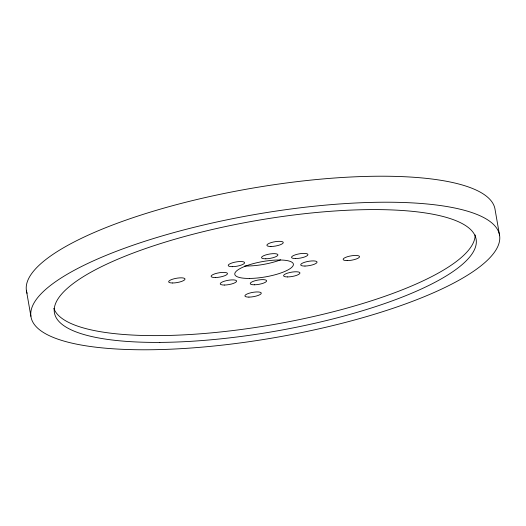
<?xml version="1.0" encoding="UTF-8"?>
<svg xmlns="http://www.w3.org/2000/svg" width="526" height="526" viewBox="0 0 526 526"><rect width="100%" height="100%" fill="white"/><g stroke="black" fill="none" stroke-linecap="round" stroke-linejoin="round"><path stroke-width="0.79" d="M499.634 235.727A237.811 62.351 -9.9 0 0 140.823 242.591A237.811 62.351 -9.9 0 0 155.348 349.678A237.811 62.351 -9.9 0 0 499.634 235.727L495.097 209.729A237.811 62.351 -9.9 0 0 246.464 189.202A237.811 62.351 -9.9 0 0 27.082 293.33M26.366 290.273L30.902 316.271M280.608 259.837A29.726 7.791 -9.9 0 1 244.695 265.972M475.149 234.964A214.029 56.118 -9.9 0 1 273.441 324.549A214.029 56.118 -9.9 0 1 53.843 308.335M249.436 278.438A29.726 7.791 -9.9 0 0 293.403 264.46A29.726 7.791 -9.9 0 0 249.416 264.756A29.726 7.791 -9.9 0 0 249.436 278.438M254.538 284.79A8.324 2.183 -9.9 0 0 266.649 280.818A8.324 2.183 -9.9 0 0 254.137 281.022A8.324 2.183 -9.9 0 0 254.538 284.79M287.643 276.926A8.324 2.183 -9.9 0 0 299.978 273.02A8.324 2.183 -9.9 0 0 287.683 273.086A8.324 2.183 -9.9 0 0 287.643 276.926M304.975 266.051A8.324 2.183 -9.9 0 0 317.079 262.079A8.324 2.183 -9.9 0 0 304.574 262.29A8.324 2.183 -9.9 0 0 304.975 266.051M295.619 258.555A8.324 2.183 -9.9 0 0 307.953 254.643A8.324 2.183 -9.9 0 0 295.665 254.709A8.324 2.183 -9.9 0 0 295.619 258.555M265.827 258.805A8.324 2.183 -9.9 0 0 277.932 254.834A8.324 2.183 -9.9 0 0 265.426 255.038A8.324 2.183 -9.9 0 0 265.827 258.805M232.275 266.675A8.324 2.183 -9.9 0 0 244.61 262.77A8.324 2.183 -9.9 0 0 232.321 262.836A8.324 2.183 -9.9 0 0 232.275 266.675M215.39 277.537A8.324 2.183 -9.9 0 0 227.502 273.566A8.324 2.183 -9.9 0 0 214.989 273.776A8.324 2.183 -9.9 0 0 215.39 277.537M224.3 285.046A8.324 2.183 -9.9 0 0 236.634 281.14A8.324 2.183 -9.9 0 0 224.339 281.206A8.324 2.183 -9.9 0 0 224.3 285.046M270.91 246.49A8.324 2.183 -9.9 0 0 283.284 242.598A8.324 2.183 -9.9 0 0 271.035 242.637A8.324 2.183 -9.9 0 0 270.91 246.49M347.173 260.613A8.324 2.183 -9.9 0 0 359.547 256.721A8.324 2.183 -9.9 0 0 347.298 256.76A8.324 2.183 -9.9 0 0 347.173 260.613M248.923 297.105A8.324 2.183 -9.9 0 0 261.304 293.212A8.324 2.183 -9.9 0 0 249.054 293.252A8.324 2.183 -9.9 0 0 248.923 297.105M172.66 282.988A8.324 2.183 -9.9 0 0 185.04 279.096A8.324 2.183 -9.9 0 0 172.791 279.135A8.324 2.183 -9.9 0 0 172.66 282.988M159.799 342.4A214.029 56.118 -9.9 0 0 476.332 241.75A214.029 56.118 -9.9 0 0 159.674 243.854A214.029 56.118 -9.9 0 0 159.799 342.4"/></g></svg>
